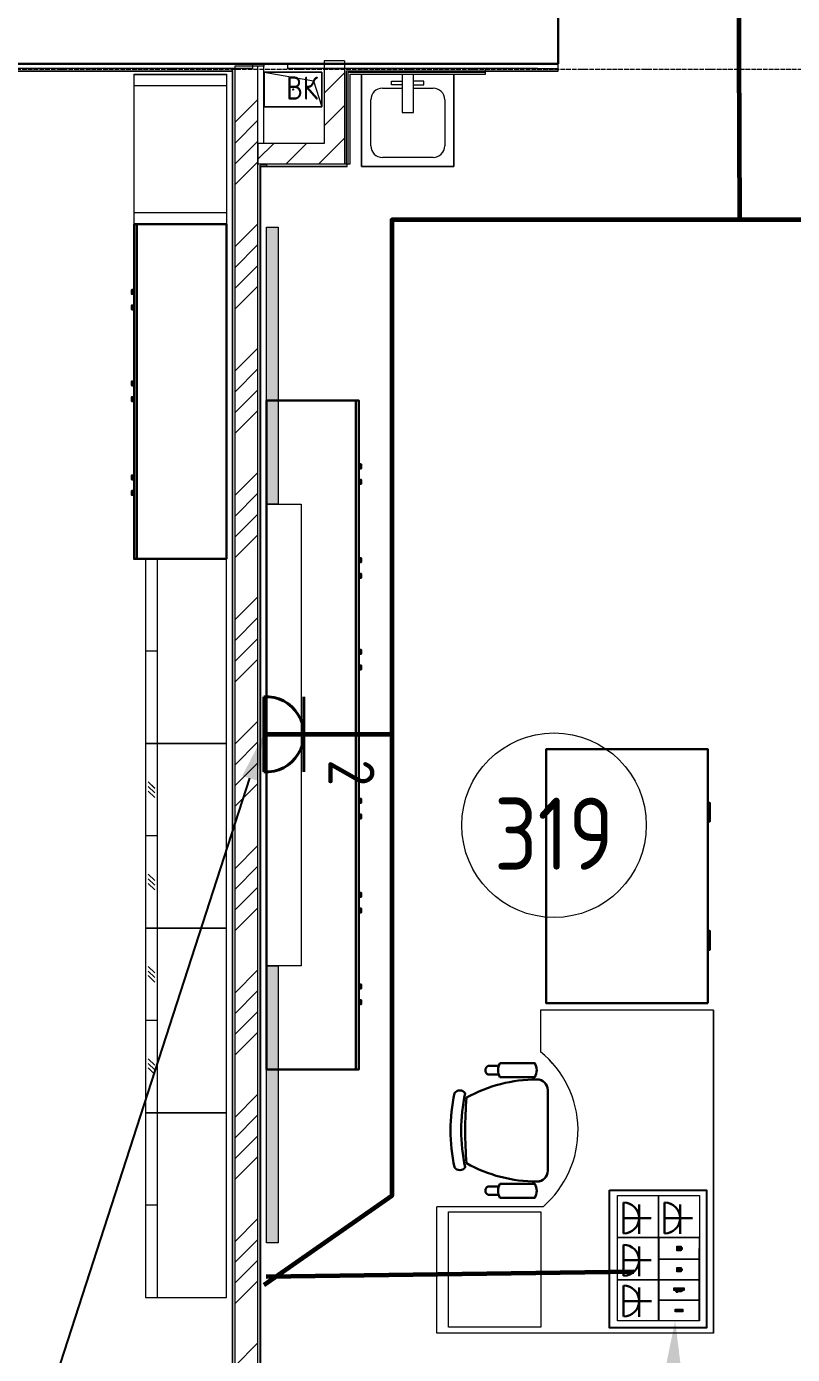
# Model space of a CAD drawing. Header units: millimetres. Extents: x -32 to 417638015, y -35 to 175284279.
# Drawn here: x 1059857 to 1063178, y 54494 to 60248 of the extents above; entities that cross this region are included whole.
import ezdxf
from ezdxf import colors
from ezdxf.entities.mleader import LeaderData, LeaderLine
from ezdxf.math import Vec2, Vec3

# ---------------------------------------------------------------- set-up
doc = ezdxf.new("R2010")
doc.units = ezdxf.units.MM
doc.linetypes.add('ADSK_Линия сетки', pattern=[25, 20, -2.5, 0, -2.5])
for name, color, linetype, lineweight in [('_ЭМ_В полу', 26, 'Кабель в трубе', 60), ('_ЭМ_гофра', 5, 'Continuous', 60), ('_ЭМ_ТХобщее_слой', 7, 'Continuous', 30), ('Аннотация', 7, 'Continuous', 18), ('Обобщенные модели', 7, 'Continuous', 18), ('Оси', 253, 'Continuous', 9), ('Перекрытие', 7, 'Continuous', 18), ('Сантехника', 7, 'Continuous', 18), ('Стены внутренние', 7, 'Continuous', 18), ('Стены несущие', 7, 'Continuous', 30), ('Стены отделка', 7, 'Continuous', 30), ('Стены штриховка', 7, 'Continuous', 9), ('ТХ', 5, 'Continuous', 0), ('ШТРИХОВКА', 252, 'Continuous', 15), ('Электро', 250, 'Continuous', 25), ('ЭМ', 5, 'Continuous', 40), ('ЭОМ_Кабель Быт. розеток', 5, 'Continuous', 30), ('ЭОМ_Кабель для СУП', 150, 'Continuous', 9)]:
    doc.layers.add(name, color=color, linetype=linetype, lineweight=lineweight)
for name, color, linetype in [('_ЭМ_Надписи', 7, 'Continuous'), ('PDF _СС_розетки', 7, 'Continuous'), ('ВНУТРЯНКА', 1, 'Continuous'), ('ЭОМ_Лотки рабочие', 5, 'Continuous')]:
    doc.layers.add(name, color=color, linetype=linetype)
doc.layers.add('PDF _ЭОМ _розетки', color=7, linetype='Continuous', true_color=0xeb0000)
doc.layers.add('Линии', color=7, linetype='Continuous', lineweight=9, true_color=0x00a600)
doc.styles.add('ELine', font='txt.shx')
doc.styles.add('GOST Common', font='GOST_Common.ttf', dxfattribs={"width": 0.9, "height": 350})
doc.styles.add('GOST Common_4', font='GOST_Common.ttf', dxfattribs={"width": 0.9, "height": 200})
doc.styles.add('ЭОМ', font='isocpeur.ttf', dxfattribs={"width": 0.85, "height": 250})
doc.linetypes.add('TRAY', pattern='A,12.119257,["_",ELine,S=4.5,R=90,X=0,Y=-1.555839],0.750382,["_",ELine,S=4.5,R=0,X=0,Y=-0.805849],1.314849,["_",ELine,S=4.5,R=0,X=0,Y=-0.805849],2.250029,["_",ELine,S=4.5,R=90,X=0,Y=-1.555839],13.565483', length=30)
doc.linetypes.add('Кабель в трубе', pattern='A,8,[133,ltypeshp.shx,S=1,R=0,X=10,Y=1.3],-3,[130,ltypeshp.shx,S=1.5,R=-45,X=-1.5,Y=0],8', length=19)
pattern_1 = [(45, (507.34, 158.9), (-70.71068, 70.71068), [])]

# ---------------------------------------------------------------- blocks, each defined once
blk = doc.blocks.new('GM_Отверстие прямоугольное _в плите_ - Отверстие-V7-План 3-го этажа')
at = {"layer": 'Обобщенные модели'}
for p, q in [((-75, -125), (-75, 125)), ((-75, 125), (75, 125)), ((75, 125), (-75, 125)), ((-75, 125), (-75, -125)), ((-37.5, 87.5), (75, 125)), ((75, 125), (75, -125)), ((75, -125), (75, 125)), ((-75, -125), (-37.5, 87.5)), ((75, -125), (-75, -125)), ((-75, -125), (75, -125))]:
    blk.add_line(p, q, dxfattribs=at)
for start, end in [(360, 180), (180, 360), (60, 165), (300, 360), (195, 270)]:
    blk.add_arc((0, 0), 2.5, start, end, dxfattribs=at)
blk = doc.blocks.new('GM_Отверстие прямоугольное _в плите_ - Отверстие-V21-План 3-го этажа')
at = {"layer": 'Обобщенные модели'}
for p, q in [((-75, -125), (-75, 125)), ((-75, 125), (75, 125)), ((75, 125), (-75, 125)), ((-75, 125), (-75, -125)), ((-37.5, 87.5), (75, 125)), ((75, 125), (75, -125)), ((75, -125), (75, 125)), ((-75, -125), (-37.5, 87.5)), ((75, -125), (-75, -125)), ((-75, -125), (75, -125))]:
    blk.add_line(p, q, dxfattribs=at)
for start, end in [(360, 180), (180, 360), (60, 165), (300, 360), (195, 270)]:
    blk.add_arc((0, 0), 2.5, start, end, dxfattribs=at)
blk = doc.blocks.new('ТХ 3 этаж')
at = {"lineweight": 0}
h = blk.add_hatch(color=8, dxfattribs=at)
h.dxf.hatch_style = 1
h.paths.add_polyline_path([(31577.7, 7650.6), (31627.7, 7650.6), (31627.7, 6450.6), (31577.7, 6450.6)])
h = blk.add_hatch(color=8, dxfattribs=at)
h.dxf.hatch_style = 1
h.paths.add_polyline_path([(31577.7, 4450.6), (31627.7, 4450.6), (31627.7, 3250.6), (31577.7, 3250.6)])
at = {"color": 8, "linetype": 'Continuous'}
for p, q in [((31015.8, 7663.6), (31015.8, 6213.6)), ((31965.7, 5450.6), (31965.7, 6900.6)), ((31965.7, 4000.6), (31965.7, 5450.6)), ((32589.9, 4028.5), (32741.1, 4028.5)), ((32538.5, 4016.5), (32584.1, 4016.5)), ((32538.6, 3979.8), (32584.3, 3979.8)), ((32589.9, 3968.3), (32741.1, 3968.3)), ((32797.3, 3561.8), (32797.3, 3912)), ((32538.5, 3457.3), (32584.1, 3457.3)), ((32538.6, 3494.1), (32584.3, 3494.1)), ((32589.9, 3505.5), (32741.1, 3505.5)), ((32589.9, 3445.3), (32741.1, 3445.3))]:
    blk.add_line(p, q, dxfattribs=at)
at = {"color": 8, "linetype": 'Continuous', "lineweight": 5}
for p, q in [((33515.7, 4258.6), (32765.7, 4258.6)), ((33515.7, 4258.6), (32765.7, 4258.6)), ((32765.7, 4258.6), (32765.7, 4077.7)), ((33515.7, 4258.6), (33515.7, 2858.6)), ((33515.7, 2858.6), (33515.7, 4258.6)), ((32315.7, 2858.6), (32315.7, 3406.5)), ((32776.7, 3406.5), (32315.7, 3406.5)), ((33515.7, 2858.6), (32315.7, 2858.6))]:
    blk.add_line(p, q, dxfattribs=at)
at = {"color": 8, "linetype": 'Continuous'}
for points in [[(31403.7, 7663.6), (31003.7, 7663.6), (31003.7, 6213.6), (31403.7, 6213.6)], [(31003.7, 7362.3), (31003.7, 7379.6), (30993.5, 7379.6), (30993.5, 7362.3)], [(31003.7, 7294.6), (31003.7, 7312), (30993.5, 7312), (30993.5, 7294.6)], [(31003.7, 6965.4), (31003.7, 6982.7), (30993.5, 6982.7), (30993.5, 6965.4)], [(31003.7, 6897.7), (31003.7, 6915.1), (30993.5, 6915.1), (30993.5, 6897.7)], [(31577.7, 5450.6), (31977.7, 5450.6), (31977.7, 6900.6), (31577.7, 6900.6)], [(31977.7, 6623.5), (31977.7, 6606.1), (31988, 6606.1), (31988, 6623.5)], [(31003.7, 6558.3), (31003.7, 6575.7), (30993.5, 6575.7), (30993.5, 6558.3)], [(31003.7, 6490.7), (31003.7, 6508), (30993.5, 6508), (30993.5, 6490.7)], [(31977.7, 6555.8), (31977.7, 6538.5), (31988, 6538.5), (31988, 6555.8)], [(31977.7, 6216.5), (31977.7, 6199.1), (31988, 6199.1), (31988, 6216.5)], [(31977.7, 6148.8), (31977.7, 6131.4), (31988, 6131.4), (31988, 6148.8)], [(31977.7, 5819.6), (31977.7, 5802.2), (31988, 5802.2), (31988, 5819.6)], [(31977.7, 5751.9), (31977.7, 5734.6), (31988, 5734.6), (31988, 5751.9)], [(31577.7, 4000.6), (31977.7, 4000.6), (31977.7, 5450.6), (31577.7, 5450.6)], [(33490.7, 4288.6), (33490.7, 5388.6), (32790.7, 5388.6), (32790.7, 4288.6)], [(31977.7, 5173.5), (31977.7, 5156.1), (31988, 5156.1), (31988, 5173.5)], [(31977.7, 5105.8), (31977.7, 5088.5), (31988, 5088.5), (31988, 5105.8)], [(31977.7, 4766.5), (31977.7, 4749.1), (31988, 4749.1), (31988, 4766.5)], [(31977.7, 4698.8), (31977.7, 4681.4), (31988, 4681.4), (31988, 4698.8)], [(31977.7, 4369.6), (31977.7, 4352.2), (31988, 4352.2), (31988, 4369.6)], [(31977.7, 4301.9), (31977.7, 4284.6), (31988, 4284.6), (31988, 4301.9)]]:
    blk.add_lwpolyline(points, close=True, dxfattribs=at)
at = {"color": 8, "lineweight": 0}
for points in [[(31577.7, 7650.6), (31627.7, 7650.6), (31627.7, 6450.6), (31577.7, 6450.6), (31577.7, 7650.6)], [(31577.7, 4450.6), (31627.7, 4450.6), (31627.7, 3250.6), (31577.7, 3250.6), (31577.7, 4450.6)]]:
    blk.add_lwpolyline(points, dxfattribs=at)
at = {"color": 8, "linetype": 'Continuous', "lineweight": 5}
for points in [[(31727.7, 6450.6), (31727.7, 4450.6), (31577.7, 4450.6), (31577.7, 6450.6)], [(32367, 2885), (32367, 3385), (32767, 3385), (32767, 2885)]]:
    blk.add_lwpolyline(points, close=True, dxfattribs=at)
at = {"color": 8, "linetype": 'Continuous'}
for points in [[(33490.7, 5075.3), (33499.7, 5075.3), (33499.7, 5157.1), (33490.7, 5157.1)], [(33490.7, 4601.9), (33499.7, 4601.9), (33499.7, 4520), (33490.7, 4520)]]:
    blk.add_lwpolyline(points, dxfattribs=at)
for centre, radius, start, end in [((32639.9, 3998.4), 58.4, 148.95101, 211.04877), ((32691.1, 3998.4), 58.4, 328.95097, 31.04877), ((32547, 3998.1), 20.2, 114.89545, 245.33537), ((32748.9, 3333.5), 624.5, 89.87797, 119.10589), ((32751.9, 3912.6), 45.4, 359.25187, 92.18664), ((33123, 3737.6), 747.5, 167.60199, 192.39777), ((32416.2, 3882.3), 28.1, 34.29007, 145.70964), ((33169.5, 3737.6), 747.5, 167.60199, 192.39777), ((34201.3, 3737.6), 1761.9, 175.39382, 184.65462), ((32416.2, 3593), 28.1, 214.29147, 325.70827), ((32748.9, 4140.3), 624.5, 240.90677, 270.12147), ((32751.9, 3561.2), 45.4, 267.81347, 0.74787), ((32547.1, 3475.7), 20.2, 114.89545, 245.33537), ((32639.9, 3475.4), 58.4, 148.95098, 211.04877), ((32691.1, 3475.4), 58.4, 328.95097, 31.04877)]:
    blk.add_arc(centre, radius, start, end, dxfattribs=at)
at = {"color": 8, "linetype": 'Continuous', "lineweight": 5}
blk.add_arc((32491.4, 3737.5), 437, 310.76329, 51.11011, dxfattribs=at)
at = {"layer": 'ТХ', "color": 8}
for p, q in [((31103.7, 6213.6), (31103.7, 5413.6)), ((31103.7, 5813.6), (31053.7, 5813.6)), ((31103.7, 5413.6), (31103.7, 4613.6)), ((31103.7, 5413.6), (31103.7, 5013.6)), ((31064.6, 5247.7), (31092.9, 5219.5)), ((31064.6, 5227.7), (31092.9, 5199.5)), ((31064.6, 5207.7), (31092.9, 5179.5)), ((31103.7, 5013.6), (31053.7, 5013.6)), ((31064.6, 4847.7), (31092.9, 4819.5)), ((31064.6, 4827.7), (31092.9, 4799.5)), ((31064.6, 4807.7), (31092.9, 4779.5)), ((31103.7, 4613.6), (31103.7, 3813.6)), ((31103.7, 4613.6), (31103.7, 4213.6)), ((31064.6, 4447.7), (31092.9, 4419.5)), ((31064.6, 4427.7), (31092.9, 4399.5)), ((31064.6, 4407.7), (31092.9, 4379.5)), ((31103.7, 4213.6), (31053.7, 4213.6)), ((31064.6, 4047.7), (31092.9, 4019.5)), ((31064.6, 4027.7), (31092.9, 3999.5)), ((31064.6, 4007.7), (31092.9, 3979.5)), ((31103.7, 3813.6), (31103.7, 3013.6)), ((31103.7, 3413.6), (31053.7, 3413.6))]:
    blk.add_line(p, q, dxfattribs=at)
for points in [[(31403.7, 8313.6), (31403.7, 7663.6), (31003.7, 7663.6), (31003.7, 8313.6)], [(31403.7, 5413.6), (31403.7, 6213.6), (31053.7, 6213.6), (31053.7, 5413.6)], [(31403.7, 4613.6), (31403.7, 5413.6), (31053.7, 5413.6), (31053.7, 4613.6)], [(31403.7, 3813.6), (31403.7, 4613.6), (31053.7, 4613.6), (31053.7, 3813.6)], [(31403.7, 3013.6), (31403.7, 3813.6), (31053.7, 3813.6), (31053.7, 3013.6)]]:
    blk.add_lwpolyline(points, close=True, dxfattribs=at)
for points in [[(31403.7, 8263.6), (31003.7, 8263.6)], [(31403.7, 7713.6), (31003.7, 7713.6)]]:
    blk.add_lwpolyline(points, dxfattribs=at)
blk = doc.blocks.new('План 3 этажа')
at = {"layer": 'Стены внутренние', "lineweight": 9}
h = blk.add_hatch(dxfattribs=at)
h.set_pattern_fill('FP_4', color=8, style=0, pattern_type=2)
h.set_pattern_definition(pattern_1)
h.paths.add_polyline_path([(24816.343, 8132.544), (24904.343, 8132.544), (24904.343, 8477.14), (24816.343, 8477.14), (24816.343, 8263.886)])
h = blk.add_hatch(dxfattribs=at)
h.set_pattern_fill('FP_4', color=8, style=0, pattern_type=2)
h.set_pattern_definition(pattern_1)
h.paths.add_polyline_path([(24529.843, 8044.544), (24904.343, 8044.544), (24904.343, 8132.544), (24529.843, 8132.544)])
at = {"layer": 'Стены штриховка'}
h = blk.add_hatch(dxfattribs=at)
h.set_pattern_fill('ANSI34', color=8, scale=20)
h.set_pattern_definition([(45, (507.34, 158.9), (-269.4077, 269.4077), []), (45, (597.15, 158.9), (-269.4077, 269.4077), []), (45, (686.95, 158.9), (-269.4077, 269.4077), []), (45, (776.75, 158.9), (-269.4077, 269.4077), [])])
h.paths.add_polyline_path([(24529.843, 2557.133), (24529.843, 8467.14), (24429.843, 8467.14), (24429.843, 2557.133)])
at = {"layer": 'Линии', "color": 8}
blk.add_circle((25813.661, 5178.188), 400, dxfattribs=at)
at = {"layer": 'Обобщенные модели', "color": 8}
for p, q in [((24557.343, 8291.544), (24557.343, 8441.544)), ((24557.343, 8441.544), (24807.343, 8441.544)), ((24557.343, 8441.544), (24769.843, 8404.044)), ((24807.343, 8441.544), (24557.343, 8441.544)), ((24557.343, 8441.544), (24557.343, 8291.544)), ((24769.843, 8404.044), (24807.343, 8291.544)), ((24807.343, 8441.544), (24807.343, 8291.544)), ((24807.343, 8291.544), (24807.343, 8441.544)), ((24807.343, 8291.544), (24557.343, 8291.544)), ((24557.343, 8291.544), (24807.343, 8291.544))]:
    blk.add_line(p, q, dxfattribs=at)
for start, end in [(90, 270), (105, 180), (210, 270), (270, 90), (330, 75)]:
    blk.add_arc((24682.343, 8366.544), 2.5, start, end, dxfattribs=at)
at = {"layer": 'Оси', "color": 8, "linetype": 'ADSK_Линия сетки'}
blk.add_line((-10051.774, 8453.902), (56512.196, 8453.902), dxfattribs=at)
at = {"layer": 'Перекрытие', "color": 8}
blk.add_line((24554.843, 8477.14), (24554.843, 8467.14), dxfattribs=at)
at = {"layer": 'Сантехника', "color": 8}
for p, q in [((24979.343, 8432.14), (24979.343, 8032.14)), ((24979.343, 8032.14), (24979.343, 8432.14)), ((25109.343, 8402.14), (25154.343, 8402.14)), ((25109.343, 8387.14), (25109.343, 8402.14)), ((25154.343, 8432.14), (25154.343, 8267.127)), ((25204.343, 8267.127), (25204.343, 8432.14)), ((25249.343, 8402.14), (25204.343, 8402.14)), ((25249.343, 8387.14), (25249.343, 8402.14)), ((25379.343, 8032.14), (25379.343, 8432.14)), ((25379.343, 8432.14), (25379.343, 8032.14)), ((25069.343, 8372.141), (25154.343, 8372.141)), ((25154.343, 8387.14), (25109.343, 8387.14)), ((25204.343, 8387.14), (25249.343, 8387.14)), ((25204.343, 8372.141), (25289.342, 8372.141)), ((25019.343, 8122.139), (25019.343, 8322.141)), ((25339.342, 8322.141), (25339.342, 8122.139)), ((25154.343, 8267.127), (25204.343, 8267.127)), ((25289.342, 8072.139), (25069.343, 8072.139)), ((24979.343, 8032.14), (25379.343, 8032.14)), ((25379.343, 8032.14), (24979.343, 8032.14))]:
    blk.add_line(p, q, dxfattribs=at)
for centre, start, end in [((25069.343, 8322.141), 90, 180), ((25289.342, 8322.141), 0, 90), ((25069.343, 8122.139), 180, 270), ((25289.342, 8122.139), 270, 0)]:
    blk.add_arc(centre, 50, start, end, dxfattribs=at)
at = {"layer": 'Стены несущие', "color": 8}
for q in [(25831.343, 8847.14), (18791.343, 8477.14)]:
    blk.add_line((25831.343, 8477.14), q, dxfattribs=at)
at = {"layer": 'Стены отделка', "color": 8, "lineweight": 9}
for p, q in [((24554.843, 8467.14), (24429.843, 8467.14)), ((24429.843, 8467.14), (24429.843, 2557.133)), ((24507.343, 8457.14), (24507.343, 8477.14)), ((24529.843, 2557.133), (24529.843, 8467.14)), ((24554.843, 8132.544), (24554.843, 8467.14)), ((24657.343, 8477.14), (24657.343, 8457.14)), ((24904.343, 8490.544), (24816.343, 8490.544)), ((24816.343, 8490.544), (24816.343, 8132.544)), ((24904.343, 8490.544), (24904.343, 8044.544)), ((25831.343, 8445.14), (25831.343, 8477.14)), ((24507.343, 8457.14), (18767.343, 8457.14)), ((18767.343, 8445.14), (24417.843, 8445.14)), ((24417.843, 8457.14), (24417.843, 2557.133)), ((25741.343, 8457.14), (24657.343, 8457.14)), ((24929.343, 8432.14), (25516.843, 8432.14)), ((24929.343, 8044.544), (24929.343, 8432.14)), ((25516.843, 8432.14), (25516.843, 8457.14)), ((25516.843, 8445.14), (25831.343, 8445.14)), ((24816.343, 8132.544), (24529.843, 8132.544)), ((24529.843, 8044.544), (24929.343, 8044.544)), ((24566.843, 8038.544), (24539.843, 8038.544)), ((24541.843, 2769.133), (24541.843, 8032.544)), ((24541.843, 8032.544), (24916.343, 8032.544)), ((24566.843, 8044.544), (24566.843, 8038.544)), ((24916.343, 8032.544), (24916.343, 8044.544))]:
    blk.add_line(p, q, dxfattribs=at)
at = {"layer": 'Стены штриховка', "color": 8}
for p, q in [((18767.343, 8447.14), (24419.843, 8447.14)), ((24419.843, 8447.14), (24419.843, 2557.133)), ((24914.343, 8447.14), (25831.343, 8447.14)), ((24914.343, 8044.544), (24914.343, 8447.14)), ((24920.343, 8441.14), (25516.843, 8441.14)), ((24920.343, 8044.544), (24920.343, 8441.14)), ((25741.343, 8457.14), (25831.343, 8457.14)), ((24529.843, 8132.544), (24529.843, 8044.544)), ((24539.843, 2767.133), (24539.843, 8038.544)), ((24566.843, 8038.544), (24566.843, 8034.544)), ((24566.843, 8034.544), (24916.343, 8034.544))]:
    blk.add_line(p, q, dxfattribs=at)
at = {"layer": 'Обобщенные модели', "color": 8, "rotation": 269.9999999999994}
for name in ['GM_Отверстие прямоугольное _в плите_ - Отверстие-V7-План 3-го этажа', 'GM_Отверстие прямоугольное _в плите_ - Отверстие-V21-План 3-го этажа']:
    blk.add_blockref(name, (24682.343, 8366.544), dxfattribs=at)
at = {"layer": 'ЭОМ_Лотки рабочие'}
blk.add_blockref('ТХ 3 этаж', (-7010.895, 118.542), dxfattribs=at)
at = {"layer": 'Аннотация', "color": 8, "lineweight": 9, "line_spacing_factor": 1.022766}
for s, insert, char_height, width, attachment_point, style in [('\\pxt3.6,7.2,10.8,14.4,18,21.6,25.2,28.8,32.4,36,39.6,43.2,46.8,50.4,54,57.6,61.2,64.8,68.4,72,75.6,79.2,82.8,86.4,90,93.6,97.2,100.8,104.4,108,111.6,115.2;{ВК}', (24652.218, 8422.87), 100, 156.348, 1, 'GOST Common_4'), ('319', (25813.661, 5141.24), 312.5, 520.21112, 5, 'GOST Common')]:
    blk.add_mtext(s, dxfattribs=dict(at, insert=insert, char_height=char_height, width=width, attachment_point=attachment_point, style=style))
blk = doc.blocks.new('_ЭМ_ТХ2_3 этаж_нов')
at = {"lineweight": 0}
h = blk.add_hatch(color=8, dxfattribs=at)
h.dxf.hatch_style = 1
h.paths.add_polyline_path([(30559.9, 7615.2), (30609.9, 7615.2), (30609.9, 6415.2), (30559.9, 6415.2)])
h = blk.add_hatch(color=8, dxfattribs=at)
h.dxf.hatch_style = 1
h.paths.add_polyline_path([(30559.9, 4415.2), (30609.9, 4415.2), (30609.9, 3215.2), (30559.9, 3215.2)])
at = {"color": 8, "linetype": 'Continuous'}
for p, q in [((29998, 7628.2), (29998, 6178.2)), ((30947.9, 5415.2), (30947.9, 6865.2)), ((30947.9, 3965.2), (30947.9, 5415.2)), ((31520.7, 3981.1), (31566.3, 3981.1)), ((31572.1, 3993.2), (31723.3, 3993.2)), ((31520.8, 3944.4), (31566.5, 3944.4)), ((31572.1, 3932.9), (31723.3, 3932.9)), ((31779.5, 3526.5), (31779.5, 3876.6)), ((31520.8, 3458.7), (31566.5, 3458.7)), ((31572.1, 3470.2), (31723.3, 3470.2)), ((31520.7, 3422), (31566.3, 3422)), ((31572.1, 3409.9), (31723.3, 3409.9))]:
    blk.add_line(p, q, dxfattribs=at)
at = {"color": 8, "linetype": 'Continuous', "lineweight": 5}
for p, q in [((32497.9, 4223.2), (31747.9, 4223.2)), ((32497.9, 4223.2), (31747.9, 4223.2)), ((31747.9, 4223.2), (31747.9, 4042.3)), ((32497.9, 4223.2), (32497.9, 2823.2)), ((32497.9, 2823.2), (32497.9, 4223.2)), ((31297.9, 2823.2), (31297.9, 3371.2)), ((31758.9, 3371.2), (31297.9, 3371.2)), ((32497.9, 2823.2), (31297.9, 2823.2))]:
    blk.add_line(p, q, dxfattribs=at)
at = {"color": 8, "linetype": 'Continuous'}
for points in [[(30385.9, 7628.2), (29985.9, 7628.2), (29985.9, 6178.2), (30385.9, 6178.2)], [(29985.9, 7326.9), (29985.9, 7344.3), (29975.7, 7344.3), (29975.7, 7326.9)], [(29985.9, 7259.2), (29985.9, 7276.6), (29975.7, 7276.6), (29975.7, 7259.2)], [(29985.9, 6930), (29985.9, 6947.4), (29975.7, 6947.4), (29975.7, 6930)], [(29985.9, 6862.3), (29985.9, 6879.7), (29975.7, 6879.7), (29975.7, 6862.3)], [(30559.9, 5415.2), (30959.9, 5415.2), (30959.9, 6865.2), (30559.9, 6865.2)], [(30959.9, 6588.2), (30959.9, 6570.8), (30970.2, 6570.8), (30970.2, 6588.2)], [(29985.9, 6523), (29985.9, 6540.4), (29975.7, 6540.4), (29975.7, 6523)], [(30959.9, 6520.5), (30959.9, 6503.1), (30970.2, 6503.1), (30970.2, 6520.5)], [(29985.9, 6455.3), (29985.9, 6472.7), (29975.7, 6472.7), (29975.7, 6455.3)], [(30959.9, 6181.1), (30959.9, 6163.8), (30970.2, 6163.8), (30970.2, 6181.1)], [(30959.9, 6113.5), (30959.9, 6096.1), (30970.2, 6096.1), (30970.2, 6113.5)], [(30959.9, 5784.3), (30959.9, 5766.9), (30970.2, 5766.9), (30970.2, 5784.3)], [(30959.9, 5716.6), (30959.9, 5699.2), (30970.2, 5699.2), (30970.2, 5716.6)], [(30559.9, 3965.2), (30959.9, 3965.2), (30959.9, 5415.2), (30559.9, 5415.2)], [(32472.9, 4253.2), (32472.9, 5353.2), (31772.9, 5353.2), (31772.9, 4253.2)], [(30959.9, 5138.2), (30959.9, 5120.8), (30970.2, 5120.8), (30970.2, 5138.2)], [(30959.9, 5070.5), (30959.9, 5053.1), (30970.2, 5053.1), (30970.2, 5070.5)], [(30959.9, 4731.1), (30959.9, 4713.8), (30970.2, 4713.8), (30970.2, 4731.1)], [(30959.9, 4663.5), (30959.9, 4646.1), (30970.2, 4646.1), (30970.2, 4663.5)], [(30959.9, 4334.3), (30959.9, 4316.9), (30970.2, 4316.9), (30970.2, 4334.3)], [(30959.9, 4266.6), (30959.9, 4249.2), (30970.2, 4249.2), (30970.2, 4266.6)]]:
    blk.add_lwpolyline(points, close=True, dxfattribs=at)
at = {"color": 8, "lineweight": 0}
for points in [[(30559.9, 7615.2), (30609.9, 7615.2), (30609.9, 6415.2), (30559.9, 6415.2), (30559.9, 7615.2)], [(30559.9, 4415.2), (30609.9, 4415.2), (30609.9, 3215.2), (30559.9, 3215.2), (30559.9, 4415.2)]]:
    blk.add_lwpolyline(points, dxfattribs=at)
at = {"color": 8, "linetype": 'Continuous', "lineweight": 5}
for points in [[(30709.9, 6415.2), (30709.9, 4415.2), (30559.9, 4415.2), (30559.9, 6415.2)], [(31349.2, 2849.6), (31349.2, 3349.6), (31749.2, 3349.6), (31749.2, 2849.6)]]:
    blk.add_lwpolyline(points, close=True, dxfattribs=at)
at = {"color": 8, "linetype": 'Continuous'}
for points in [[(32472.9, 5040), (32481.9, 5040), (32481.9, 5121.8), (32472.9, 5121.8)], [(32472.9, 4566.5), (32481.9, 4566.5), (32481.9, 4484.7), (32472.9, 4484.7)]]:
    blk.add_lwpolyline(points, dxfattribs=at)
at = {"color": 8, "linetype": 'Continuous', "lineweight": 5}
blk.add_arc((31473.6, 3702.2), 437, 310.76329, 51.11011, dxfattribs=at)
at = {"color": 8, "linetype": 'Continuous'}
for centre, radius, start, end in [((31529.2, 3962.8), 20.2, 114.89545, 245.33537), ((31622.1, 3963), 58.4, 148.95101, 211.04877), ((31673.2, 3963), 58.4, 328.95097, 31.04877), ((31731.1, 3298.2), 624.5, 89.87797, 119.10589), ((31734.1, 3877.2), 45.4, 359.25187, 92.18664), ((32105.2, 3702.3), 747.5, 167.60199, 192.39777), ((31398.4, 3846.9), 28.1, 34.29007, 145.70964), ((32151.7, 3702.3), 747.5, 167.60199, 192.39777), ((33183.5, 3702.3), 1761.9, 175.39382, 184.65462), ((31398.4, 3557.6), 28.1, 214.29147, 325.70827), ((31731.1, 4105), 624.5, 240.90677, 270.12147), ((31734.1, 3525.9), 45.4, 267.81347, 0.74787), ((31529.3, 3440.4), 20.2, 114.89545, 245.33537), ((31622.1, 3440.1), 58.4, 148.95098, 211.04877), ((31673.2, 3440.1), 58.4, 328.95097, 31.04877)]:
    blk.add_arc(centre, radius, start, end, dxfattribs=at)
at = {"layer": 'ТХ', "color": 8}
for p, q in [((30085.9, 6178.2), (30085.9, 5378.2)), ((30085.9, 5778.2), (30035.9, 5778.2)), ((30085.9, 5378.2), (30085.9, 4578.2)), ((30085.9, 5378.2), (30085.9, 4978.2)), ((30046.8, 5212.4), (30075.1, 5184.1)), ((30046.8, 5192.4), (30075.1, 5164.1)), ((30046.8, 5172.4), (30075.1, 5144.1)), ((30085.9, 4978.2), (30035.9, 4978.2)), ((30046.8, 4812.4), (30075.1, 4784.1)), ((30046.8, 4792.4), (30075.1, 4764.1)), ((30046.8, 4772.4), (30075.1, 4744.1)), ((30085.9, 4578.2), (30085.9, 3778.2)), ((30085.9, 4578.2), (30085.9, 4178.2)), ((30046.8, 4412.4), (30075.1, 4384.1)), ((30046.8, 4392.4), (30075.1, 4364.1)), ((30046.8, 4372.4), (30075.1, 4344.1)), ((30085.9, 4178.2), (30035.9, 4178.2)), ((30046.8, 4012.4), (30075.1, 3984.1)), ((30046.8, 3992.4), (30075.1, 3964.1)), ((30046.8, 3972.4), (30075.1, 3944.1)), ((30085.9, 3778.2), (30085.9, 2978.2)), ((30085.9, 3378.2), (30035.9, 3378.2))]:
    blk.add_line(p, q, dxfattribs=at)
for points in [[(30385.9, 8278.2), (30385.9, 7628.2), (29985.9, 7628.2), (29985.9, 8278.2)], [(30385.9, 5378.2), (30385.9, 6178.2), (30035.9, 6178.2), (30035.9, 5378.2)], [(30385.9, 4578.2), (30385.9, 5378.2), (30035.9, 5378.2), (30035.9, 4578.2)], [(30385.9, 3778.2), (30385.9, 4578.2), (30035.9, 4578.2), (30035.9, 3778.2)], [(30385.9, 2978.2), (30385.9, 3778.2), (30035.9, 3778.2), (30035.9, 2978.2)]]:
    blk.add_lwpolyline(points, close=True, dxfattribs=at)
for points in [[(30385.9, 8228.2), (29985.9, 8228.2)], [(30385.9, 7678.2), (29985.9, 7678.2)]]:
    blk.add_lwpolyline(points, dxfattribs=at)
blk = doc.blocks.new('розетк для люка')
at = {"layer": 'ВНУТРЯНКА', "color": 5, "lineweight": 30, "ltscale": 100, "transparency": 33554687}
blk.add_line((-67.1, -58.8), (-67.1, 69), dxfattribs=at)
at = {"layer": 'Электро', "color": 5, "lineweight": 30, "transparency": 33554687}
for p, q in [((0, 67.3), (0, -67.3)), ((0, 0), (-120.1, 0))]:
    blk.add_line(p, q, dxfattribs=at)
blk.add_ellipse((0.1, 0), major_axis=(47.6, 47.6), ratio=1, start_param=0.787621, end_param=3.924768, dxfattribs=at)
blk = doc.blocks.new('Люк на 6 мест')
h = blk.add_hatch(color=256)
h.dxf.hatch_style = 1
h.paths.add_polyline_path([(-284.6, 515.7), (-284.6, 526.8), (-319.2, 527), (-319.2, 515.9)])
h = blk.add_hatch(color=256)
h.dxf.hatch_style = 1
h.paths.add_polyline_path([(-323.7, 435.1), (-323.7, 435.1), (-313, 442.8), (-289.1, 442.7), (-279.4, 435), (-279.4, 435), (-279.3, 422.8), (-323.6, 422.8)])
h = blk.add_hatch(color=256)
h.dxf.hatch_style = 1
h.paths.add_polyline_path([(-311.7, 334.8), (-311.7, 341.7), (-317.2, 341.7), (-317.3, 347.2), (-311.8, 347.2), (-311.8, 354.1), (-292.5, 354.1), (-292.5, 334.9)])
h = blk.add_hatch(color=256)
h.dxf.hatch_style = 1
h.paths.add_polyline_path([(-311.3, 243.2), (-311.3, 250.1), (-316.8, 250.1), (-316.8, 255.6), (-311.3, 255.6), (-311.3, 262.4), (-292, 262.5), (-292, 243.2)])
for p, q in [((-323.6, 422.8), (-323.7, 435.1)), ((-323.7, 435.1), (-323.7, 435.1)), ((-279.3, 422.8), (-323.6, 422.8)), ((-289.1, 442.7), (-296.8, 442.7)), ((-296.8, 442.7), (-296.8, 435)), ((-289.1, 435), (-289.1, 442.7)), ((-289.1, 435), (-279.4, 435)), ((-279.4, 435), (-279.3, 422.8))]:
    blk.add_line(p, q)
for points in [[(-215.5, 477.1), (-388.3, 476.8), (-388.3, 565.7), (-215.5, 566)], [(-284.6, 526.8), (-284.6, 515.7), (-319.2, 515.9), (-319.2, 527)], [(-215.5, 388.2), (-388.3, 387.9), (-388.3, 476.8), (-215.5, 477.1)], [(-215.5, 299.3), (-388.3, 299), (-388.3, 387.9), (-215.5, 388.2)], [(-215.8, 205.5), (-388.7, 205.1), (-388.3, 299), (-215.5, 299.3)]]:
    blk.add_lwpolyline(points, close=True)
for points in [[(-311.8, 347.2), (-317.3, 347.2), (-317.2, 341.7), (-311.7, 341.7)], [(-311.8, 347.2), (-311.8, 354.1), (-292.5, 354.1)], [(-292.5, 354.1), (-292.5, 334.9), (-311.7, 334.8), (-311.7, 341.7)], [(-311.3, 255.6), (-316.8, 255.6), (-316.8, 250.1), (-311.3, 250.1)], [(-292, 262.5), (-292, 243.2), (-311.3, 243.2), (-311.3, 250.1)], [(-311.3, 255.6), (-311.3, 262.4), (-292, 262.5)]]:
    blk.add_lwpolyline(points)
at = {"layer": 'PDF _СС_розетки', "linetype": 'Continuous', "lineweight": 20, "transparency": 33554687}
for points in [[(-391.2, 566), (-213.4, 566), (-213.4, 388.2), (-391.2, 388.2)], [(-391.2, 388.2), (-213.4, 388.2), (-213.4, 205.3), (-391.2, 205.3)], [(-391.2, 388.2), (-213.4, 388.2), (-213.4, 205.3), (-391.2, 205.3)], [(-391.2, 205.3), (-213.4, 205.3), (-213.4, 22.4), (-391.2, 22.4)]]:
    blk.add_lwpolyline(points, close=True, dxfattribs=at)
at = {"layer": 'PDF _ЭОМ _розетки', "color": 3, "linetype": 'Continuous', "lineweight": 25, "transparency": 33554687}
blk.add_lwpolyline([(0, 0), (-421.6, 0), (-421.6, 596.5), (0, 596.5)], close=True, dxfattribs=at)
at = {"layer": 'PDF _ЭОМ _розетки', "color": 7, "linetype": 'Continuous', "lineweight": 20, "transparency": 33554687}
for points in [[(-35.6, 388.2), (-213.4, 388.2), (-213.4, 566), (-35.6, 566)], [(-35.6, 205.3), (-213.4, 205.3), (-213.4, 388.2), (-35.6, 388.2)], [(-35.6, 22.4), (-213.4, 22.4), (-213.4, 205.3), (-35.6, 205.3)]]:
    blk.add_lwpolyline(points, close=True, dxfattribs=at)
at = {"layer": 'ВНУТРЯНКА', "color": 5, "lineweight": 30, "ltscale": 100, "transparency": 33554687}
for p, q in [((-129, 244.7), (-129, 372.6)), ((-128.8, 244.7), (-128.8, 372.6)), ((-306.8, 61.8), (-306.8, 189.7)), ((-306.6, 61.8), (-306.6, 189.7)), ((-128.8, 61.8), (-128.8, 189.7))]:
    blk.add_line(p, q, dxfattribs=at)
at = {"layer": 'ВНУТРЯНКА', "color": 1, "lineweight": 30, "ltscale": 100, "transparency": 33554687}
blk.add_line((-129, 61.8), (-129, 189.7), dxfattribs=at)
at = {"layer": 'Электро', "color": 5, "lineweight": 30, "transparency": 33554687}
for p, q in [((-61.9, 370.8), (-61.9, 236.3)), ((-61.7, 370.8), (-61.7, 236.3)), ((-61.9, 303.6), (-181.9, 303.6)), ((-61.7, 303.6), (-181.8, 303.6)), ((-239.5, 188), (-239.5, 53.4)), ((-61.7, 188), (-61.7, 53.4)), ((-239.7, 120.7), (-359.7, 120.7)), ((-239.5, 120.7), (-359.6, 120.7)), ((-61.7, 120.7), (-181.8, 120.7))]:
    blk.add_line(p, q, dxfattribs=at)
at = {"layer": 'Электро', "color": 1, "lineweight": 30, "transparency": 33554687}
for p, q in [((-239.7, 188), (-239.7, 53.4)), ((-61.9, 188), (-61.9, 53.4)), ((-61.9, 120.7), (-181.9, 120.7))]:
    blk.add_line(p, q, dxfattribs=at)
at = {"layer": 'Электро', "color": 5, "lineweight": 30, "transparency": 33554687}
for centre in [(-61.7, 303.6), (-61.6, 303.6), (-239.5, 120.7), (-239.4, 120.7), (-61.6, 120.7)]:
    blk.add_ellipse(centre, major_axis=(47.6, 47.6), ratio=1, start_param=0.787621, end_param=3.924768, dxfattribs=at)
at = {"layer": 'Электро', "color": 1, "lineweight": 30, "transparency": 33554687}
blk.add_ellipse((-61.7, 120.7), major_axis=(47.6, 47.6), ratio=1, start_param=0.787621, end_param=3.924768, dxfattribs=at)
at = {"color": 5, "linetype": 'TRAY', "lineweight": 53, "transparency": 33554687}
blk.add_blockref('розетк для люка', (-61.9, 480.3), dxfattribs=at)
blk = doc.blocks.new('2м розетка IP20')
at = {"layer": 'ЭМ', "color": 5}
for p, q in [((-494124.5, -357092.4), (-494124.5, -356766.5)), ((-494287.3, -356918.9), (-493961.8, -356918.9)), ((-494287.3, -357092.4), (-493961.8, -357092.4))]:
    blk.add_line(p, q, dxfattribs=at)
blk.add_arc((-494124.5, -357082), 163.1, 356.31959, 183.68041, dxfattribs=at)
at = {"layer": 'ЭОМ_Кабель Быт. розеток', "color": 7, "insert": (-494016.1, -356612.2), "char_height": 200, "attachment_point": 1, "style": 'ЭОМ'}
blk.add_mtext_dynamic_manual_height_columns('2', width=91.256, gutter_width=1250, heights=[0], dxfattribs=at)

msp = doc.modelspace()

# ---------------------------------------------------------------- linework, layer by layer
at = {"layer": '_ЭМ_В полу', "ltscale": 25}
msp.add_lwpolyline([(1062491, 54851.5), (1060895.8, 54830.9)], dxfattribs=at)
at = {"layer": '_ЭМ_гофра', "linetype": 'ByBlock'}
for points in [[(1062949.7, 59411), (1062939.4, 61974.4)], [(1068429.1, 60054.5), (1068429.1, 59411), (1061441.7, 59411), (1061441.7, 55181.6), (1060885.8, 54794.9)], [(1060885.8, 57181.6), (1061441.7, 57181.6)]]:
    msp.add_lwpolyline(points, dxfattribs=at)

# ---------------------------------------------------------------- block references
at = {"layer": '_ЭМ_ТХобщее_слой', "lineweight": 50}
msp.add_blockref('_ЭМ_ТХ2_3 этаж_нов', (1030337.8, 51763.2), dxfattribs=at)
at = {"layer": 'ШТРИХОВКА'}
msp.add_blockref('План 3 этажа', (1036330.9, 51609.3), dxfattribs=at)
at = {"layer": 'ЭОМ_Кабель Быт. розеток', "rotation": 270}
msp.add_blockref('2м розетка IP20', (1417978.2, -436943), dxfattribs=at)
at = {"layer": 'ЭОМ_Кабель для СУП', "color": 217, "linetype": 'ByBlock', "lineweight": 40, "true_color": 0x93278f, "transparency": 33554687, "rotation": 180}
msp.add_blockref('Люк на 6 мест', (1062384.4, 55206), dxfattribs=at)

# ---------------------------------------------------------------- leaders
at = {"layer": '_ЭМ_Надписи', "color": 7, "ltscale": 5}
ml = msp.add_multileader_mtext('Standard', dxfattribs=at)
ml.set_content('{\\fGOST Common|b0|i0|c204|p34;\\W0.9;\\C256;3ЩРС-1\\fISOCPEUR|b0|i0|c204|p34;\\W0.85; Гр.8 Резерв\\P\\fGOST Common|b0|i0|c0|p34;\\W0.9;h=\\fGOST Common|b0|i0|c204|p34;1\\fGOST Common|b0|i0|c0|p34;.\\fGOST Common|b0|i0|c204|p34;8м}', color=1, style='ЭОМ')
ml.set_leader_properties()
ml.build(insert=Vec2(0, 0))
ml.multileader.update_dxf_attribs({"text_left_attachment_type": 6, "text_right_attachment_type": 6, "dogleg_length": 0, "arrow_head_size": 200})
ctx = ml.context
ctx.base_point, ctx.char_height, ctx.arrow_head_size, ctx.landing_gap_size, ctx.plane_origin = Vec3(1059058.8, 61674.4), 250, 200, 0, Vec3(1033576.3, 75981.3)
ctx.left_attachment, ctx.right_attachment = 6, 6
notes = []
notes.append((ctx, [(0, (1, 1, 0), (1059058.8, 61674.4), (1, 0), 0, [(0, [(1056602.3, 60054.5), (1059583.6, 60063.2)], 0, [])])]))
ctx.mtext.insert, ctx.mtext.width, ctx.mtext.defined_height, ctx.mtext.flow_direction = Vec3(1059058.8, 61974.4), 2273.288, 545.6, 5
ml = msp.add_multileader_mtext('Standard', dxfattribs=at)
ml.set_content('{\\fGOST Common|b0|i0|c204|p34;\\W0.9;\\C256;3ЩРС-2\\fISOCPEUR|b0|i0|c204|p34;\\W0.85; Гр.7\\Ph=2.0м\\P\\W1;\\C0;Итер. у-во}', color=1, style='ЭОМ')
ml.set_leader_properties()
ml.build(insert=Vec2(0, 0))
ml.multileader.update_dxf_attribs({"text_left_attachment_type": 6, "text_right_attachment_type": 6, "dogleg_length": 0, "arrow_head_size": 200})
ctx = ml.context
ctx.base_point, ctx.char_height, ctx.arrow_head_size, ctx.landing_gap_size, ctx.plane_origin = Vec3(1057866.2, 52953.1), 250, 200, 0, Vec3(1049700.5, 64397.8)
ctx.left_attachment, ctx.right_attachment = 6, 6
notes.append((ctx, [(1, (1, 1, 0), (1059517.4, 52953.1), (-1, 0), 0, [(0, [(1060885.8, 57181.6)], 0, [])])]))
ctx.mtext.insert, ctx.mtext.width, ctx.mtext.defined_height, ctx.mtext.flow_direction = Vec3(1057866.2, 53278.1), 2879.263, 1412.5, 5
ml = msp.add_multileader_mtext('Standard', dxfattribs=at)
ml.set_content('{\\fGOST Common|b0|i0|c0|p34;\\W0.9;\\C256;3\\fGOST Common|b0|i0|c204|p34;ЩРС\\fGOST Common|b0|i0|c0|p34;-2\\fISOCPEUR|b0|i0|c204|p34;\\W0.85; Гр.7\\P\\W1;\\C0;Раб.место учителя, ноутбук}', color=1, style='ЭОМ')
ml.set_leader_properties()
ml.build(insert=Vec2(0, 0))
ml.multileader.update_dxf_attribs({"text_left_attachment_type": 6, "text_right_attachment_type": 6, "dogleg_length": 0, "arrow_head_size": 200})
ctx = ml.context
ctx.base_point, ctx.char_height, ctx.arrow_head_size, ctx.landing_gap_size, ctx.plane_origin = Vec3(1060882.7, 51335.4, -64.3), 250, 200, 0, Vec3(1040067.3, 63360.3, -64.3)
ctx.left_attachment, ctx.right_attachment = 6, 6
notes.append((ctx, [(1, (1, 1, 0), (1062534, 51335.4, -64.3), (-1, 0), 0, [(0, [(1062669.8, 54640, -64.3)], 0, [])])]))
ctx.mtext.insert, ctx.mtext.width, ctx.mtext.defined_height, ctx.mtext.flow_direction = Vec3(1060882.7, 51660.4, -64.3), 2073.809, 545.6, 5
for ctx, leaders in notes:
    for number, flags, end, landing, length, lines in leaders:
        leader = LeaderData()
        leader.index, (leader.has_last_leader_line, leader.has_dogleg_vector, leader.attachment_direction) = number, flags
        leader.last_leader_point, leader.dogleg_vector, leader.dogleg_length = Vec3(end), Vec3(landing), length
        for number, points, colour, breaks in lines:
            line = LeaderLine()
            line.index, line.vertices, line.color, line.breaks = number, Vec3.list(points), colors.encode_raw_color(colour), breaks
            leader.lines.append(line)
        ctx.leaders.append(leader)

doc.saveas('drawing.dxf')
